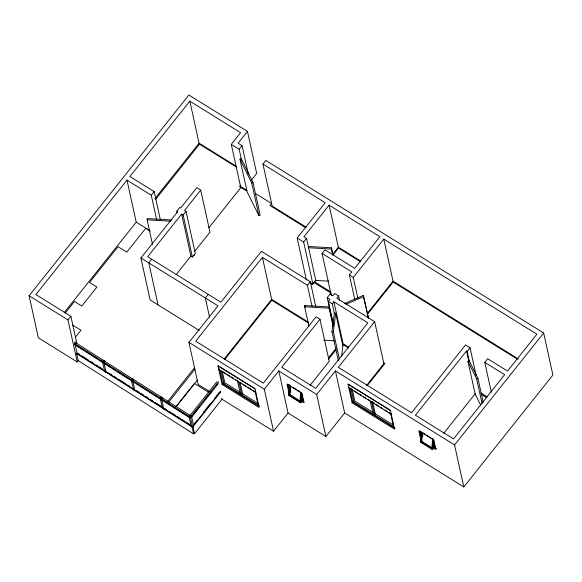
<?xml version="1.0" encoding="UTF-8"?>
<svg xmlns="http://www.w3.org/2000/svg" width="582" height="582" viewBox="0 0 582 582"><rect width="100%" height="100%" fill="white"/><g stroke="black" fill="none" stroke-linecap="round" stroke-linejoin="round"><path stroke-width="0.87" d="M289.436 385.233L288.49 395.273L300.69 402.853L301.694 401.842L302.32 395.149M290.273 385.75L289.327 395.789L290.331 394.778M290.702 385.931L289.887 394.632L299.665 400.707M290.563 392.268L290.724 390.595M299.854 402.329L300.799 392.29M300.989 395.083L301.149 393.345M300.69 402.853L301.636 392.814M421.266 431.989L420.328 442.029L432.528 449.61L433.532 448.598L434.157 441.905M422.103 432.506L421.164 442.546L422.161 441.534M422.539 432.688L421.724 441.389L432.251 447.929M422.634 436.515L422.794 434.841M431.691 449.086L432.71 438.21M432.499 445.317L432.746 442.713M432.528 449.61L433.466 439.57M152.542 244.556L147.108 219.821L147.268 218.577L171.668 220.011M308.904 326.204L304.633 306.772L304.793 305.521L329.259 306.961L329.099 308.205L333.18 326.757M331.34 249.06L331.493 247.816L308.758 246.484L308.606 247.728L331.34 249.06L332.504 254.363M338.389 360.825L331.98 331.675L334.33 313.152L335.705 313.24L342.893 345.926L341.554 356.504M339.379 359.138L333.355 331.755L335.705 313.24M78.206 360.753L77.239 361.96L38.339 337.793L29.1 295.772L188.881 95.033L247.445 131.408L256.691 173.436L251.177 180.362M156.653 219.72L151.262 195.203L126.978 180.122L35.888 294.565L70.888 316.302L76.86 343.445M246.979 190.43L240.526 186.422L231.287 144.394L240.599 132.696L189.827 101.166L129.866 176.492L154.15 191.573L160.312 219.589M151.262 195.203L154.15 191.573M64.362 312.418L136.217 222.149L126.978 180.122M154.943 198.622L199.066 143.187L189.827 101.166M65.119 313.174L74.445 301.469L81.807 306.037L96.896 287.086L89.526 282.51L118.03 246.703L126.781 252.137L145.718 228.348L150.156 231.105M155.605 199.335L199.531 144.147L236.576 167.15M77.239 361.96L67.999 319.933L70.888 316.302M75.347 337.254L80.949 330.22L72.626 325.047M177.226 212.845L176.841 211.091L179.736 207.461L180.638 208.029L196.818 187.702L200.717 190.125L209.957 232.153L194.897 251.075M199.306 330.511L150.141 299.977L140.902 257.95L177.75 211.652L176.841 211.091M200.717 190.125L184.538 210.444L186.036 211.382L195.276 253.403L192.387 257.033L183.148 215.005L181.649 214.074L147.69 256.742L220.905 302.218L261.405 251.329L310.308 281.695L315.699 306.212M247.445 131.408L238.074 143.187L242.061 145.66L248.419 174.556M183.148 215.005L186.036 211.382M151.676 259.216L148.788 262.846L158.028 304.873M241.675 160.676L239.173 149.29L242.061 145.66M240.65 185.207L239.544 186.596L246.39 190.845M208.836 227.795L240.941 187.462M102.49 361.538L103.523 360.243L104.913 361.109L103.88 362.404L106.106 372.524L104.709 371.658L102.49 361.538L103.88 362.404M306.016 227.096L272.201 206.093L262.962 164.066L265.85 160.436L543.661 332.999L552.9 375.026L463.796 486.967L344.668 412.973L335.428 370.945L316.681 394.494L325.92 436.522L344.668 412.973M176.171 274.595L190.889 256.102L181.649 214.074M193.937 255.825L194.512 255.098M131.336 379.857L132.369 378.562L133.765 379.428L132.732 380.723L134.951 390.842L133.562 389.976L131.336 379.857L132.732 380.723M208.24 294.354L205.351 297.984L209.585 317.241M209.709 391.577L198.171 384.411L188.932 342.383L218.017 305.848L140.902 257.95M312.039 306.343L307.42 285.326L262.417 257.375L195.719 341.176L263.304 383.152L316.091 316.826L319.991 319.249L329.23 361.277L310.119 385.284M160.181 398.175L161.214 396.88L162.611 397.746L161.578 399.041L163.804 409.161L162.407 408.295L160.181 398.175L161.578 399.041M306.394 280L297.155 237.973L325.207 202.732L262.962 164.066M167.609 401.529L194.512 367.722M168.671 402.184L195.014 369.09M331.289 295.467L322.05 253.439L324.938 249.809L354.714 268.302L379.879 236.692L329.106 205.155L303.942 236.765L306.547 238.387L315.786 280.415L312.898 284.045L310.01 282.248M312.898 284.045L303.659 242.017L306.547 238.387M175.99 406.629L194.424 383.465L208.72 392.348M176.113 406.745L197.414 379.981M224.179 359.058L271.656 299.403L262.417 257.375M225.001 359.079L271.809 300.276L308.722 323.214M189.026 416.501L190.059 415.199L191.456 416.065L193.682 426.184L192.649 427.479L191.252 426.613L189.026 416.501L190.423 417.367L192.649 427.479M216.955 381.668L189.688 415.934L190.801 416.632L218.628 381.668M190.423 417.367L191.456 416.065M191.238 416.93L192.351 415.533M193.464 414.137L199.037 407.145M205.155 399.448L206.268 398.052M207.381 396.655L211.281 391.759M216.286 385.466L217.399 384.069M191.078 417.876L218.345 383.611M255.884 392.624L218.912 369.665L218.054 365.772L255.025 388.74L259.092 407.465L222.12 384.498L223.081 383.291M193.973 424.198L197.313 420M203.431 412.311L204.544 410.914M205.657 409.517L210.109 403.923M214.562 398.328L215.675 396.924M216.788 395.527L219.574 392.035M193.195 425.806L220.462 391.541M220.825 391.766L192.998 426.73L194.541 433.736L222.368 398.772M307.42 285.326L310.308 281.695M332.751 254.203L338.346 247.183L329.106 205.155M332.831 255.163L338.491 248.056L360.571 261.769M315.459 280.408L314.411 281.724L330.932 291.989M242.854 393.476L241.748 394.858L239.035 382.512M333.173 324.763L327.2 297.62L330.089 293.99L332.889 295.729L334.665 293.495L338.564 295.918L339.524 300.297M333.188 323.286L328.379 301.396L330.001 299.359L327.2 297.62M354.765 299.526L349.375 275.01L351.826 271.932L322.05 253.439M278.822 370.974L288.061 413.002L273.555 431.226L264.315 389.198L278.822 370.974L316.681 394.494M319.991 319.249L281.775 367.264L315.735 388.361L367.86 322.872L333.901 301.774L332.278 303.819L334.395 313.451M338.564 295.918L336.789 298.151L374.648 321.664L383.887 363.692L366.558 385.466M357.894 298.45L353.274 277.432L383.778 239.115L536.873 334.206L507.533 371.061L487.651 358.708L484.762 362.339L491.31 392.108M328.277 358.083L336.207 348.123M328.488 359.276L335.85 350.029M367.598 313.072L393.017 281.142L383.778 239.115M342.383 345.81L343.285 344.675L348.633 348M367.722 313.974L393.163 282.015L517.362 359.159M374.648 321.664L338.317 367.315L411.525 412.791L465.513 344.959L470.06 347.789L476.222 375.805M352.11 402.809L348.043 384.076L390.413 410.397L394.48 429.123L352.11 402.809L353.07 401.595M367.497 385.342L384.869 363.517L383.356 362.579M375.536 413.46L374.437 414.842L371.527 401.616M469.485 361.924L467.171 351.419L466.524 351.011L415.424 415.213L453.545 438.893L504.645 374.692L484.762 362.339M467.171 351.419L470.06 347.789M443.76 433.255L475.203 393.745M463.796 486.967L454.557 444.939L543.661 332.999M74.438 343.518L75.274 342.485L190.663 415.766L189.827 416.799L74.438 343.518L74.707 344.762L189.332 417.556M77.202 352.968L76.955 353.274L133.504 389.183M301.752 401.187L300.756 402.198L288.556 394.618M433.59 447.944L432.586 448.955L420.386 441.374M239.959 159.184L241.232 158.631L253.017 182.493L260.205 215.187L258.932 215.733L247.139 191.871L239.959 159.184L251.744 183.046L258.932 215.733M251.744 183.046L253.017 182.493M344.66 303.498L363.284 295.416L368.501 317.736M346.028 304.27L363.837 296.536M480.688 405.225L475.138 393.999L467.957 361.306L469.23 360.753L477.946 378.402L483.191 402.257M482.107 403.69L476.673 378.955L477.946 378.402M147.108 219.821L170.606 221.196M315.786 280.415L328.903 281.186M304.633 306.772L329.099 308.205M331.98 331.675L333.355 331.755M323.599 340.15L334.475 340.783M231.287 144.394L239.173 149.29M199.066 143.187L236.758 166.605M255.571 193.595L271.532 203.511L269.961 205.482L305.921 227.824M338.346 247.183L360.658 261.034M393.017 281.142L518.417 359.029M297.155 237.973L303.659 242.017M349.375 275.01L353.274 277.432M331.1 293.183L313.829 282.452L312.258 284.431L310.737 283.485M480.899 392.974L487.047 396.793M481.394 394.37L486.676 397.652M328.379 301.396L332.278 303.819M271.656 299.403L308.264 322.144M348.538 347.163L343.14 343.802L333.901 301.774M136.217 222.149L149.88 230.632M190.889 256.102L192.387 257.033M335.428 370.945L454.557 444.939M348 384.127L390.369 410.448M422.627 432.681L425.1 434.172M426.373 435.009L428.912 436.544M429.371 436.871L431.618 438.268M431.96 438.435L433.488 439.381M349.644 388.019L352.728 389.94M354.271 390.893L357.348 392.806M358.89 393.767L361.204 395.2M363.51 396.633L365.823 398.073M368.137 399.507L369.672 400.467M371.214 401.42L374.299 403.333M375.841 404.294L378.918 406.207M380.461 407.16L382.774 408.6M385.08 410.034L387.394 411.467M388.936 412.427L391.25 413.86M348.894 387.968L391.264 414.289M433.328 446.052L435.576 447.449M433.503 446.831L436.5 448.693M433.634 448.075L435.882 449.464L433.83 440.13L418.836 430.818L420.888 440.159M373.106 412.471L354.773 401.078L352.255 389.613M393.592 425.195L375.266 413.809L372.545 401.456M352.554 401.253L394.152 427.093M395.098 428.352L352.728 402.031L349.666 388.114M288.541 384.527L290.789 385.924M293.037 387.321L294.536 388.252M294.79 388.361L296.311 389.307M297.839 390.26L300.123 391.679M301.491 399.296L303.746 400.692M301.665 400.074L303.913 401.471M301.018 400.889L304.015 402.751L301.956 393.41L286.97 384.098L289.021 393.439M188.932 342.383L264.315 389.198M254.989 388.783L218.017 365.816L222.12 384.498M221.968 371.149L225.052 373.062M226.594 374.022L229.672 375.936M231.214 376.889L233.528 378.322M235.834 379.762L238.147 381.195M239.689 382.156L241.996 383.589M243.538 384.542L246.623 386.463M248.158 387.416L251.242 389.329M252.784 390.289L255.091 391.722M288.061 413.002L325.92 436.522M240.439 392.494L224.79 382.774L222.266 371.301M258.226 403.544L242.578 393.825L240.06 382.352M222.564 382.941L259.543 405.909M258.946 406.207L222.739 383.72L219.487 368.937M221.247 398.743L273.555 431.226M29.1 295.772L67.999 319.933M74.671 341.918L76.067 342.783L75.034 344.086L77.261 354.205L75.864 353.339M193.479 433.073L194.541 433.736M76.533 345.373L78.825 346.828M81.116 348.283L83.408 349.738M86.463 351.681L87.991 352.656M89.519 353.623L92.574 355.566M94.109 356.533L97.165 358.476M100.22 360.418L101.748 361.386M104.804 363.328L106.331 364.303M108.623 365.758L110.915 367.213M113.214 368.668L115.505 370.123M117.797 371.578L120.088 373.033M123.144 374.975L124.672 375.95M126.199 376.918L129.255 378.86M136.901 383.713L138.429 384.68M140.72 386.135L143.012 387.597M145.304 389.052L147.595 390.507M149.887 391.962L152.186 393.417M154.477 394.872L156.769 396.327M164.408 401.18L165.935 402.155M167.463 403.122L170.526 405.065M173.582 407.007L175.109 407.975M177.401 409.43L179.692 410.885M181.984 412.347L184.276 413.802M186.567 415.257L188.866 416.712M77.966 353.449L79.494 354.423M81.786 355.878L88.668 360.243M90.959 361.698L93.251 363.153M96.306 365.096L97.834 366.071M99.362 367.038L102.425 368.981M108.536 372.866L111.591 374.801M113.883 376.263L116.174 377.718M118.466 379.173L125.348 383.538M127.64 384.993L129.931 386.448M136.043 390.333L139.098 392.275M140.633 393.243L143.689 395.185M145.216 396.16L148.272 398.095M150.563 399.558L152.855 401.013M155.147 402.468L162.029 406.833M164.32 408.288L166.612 409.743M169.668 411.685L171.195 412.66M172.723 413.627L175.779 415.57M177.314 416.537L180.369 418.48M181.897 419.447L184.952 421.39M187.244 422.845L189.536 424.307M135.031 390.158L162.538 407.626M164.066 408.6L191.58 426.068M467.957 361.306L476.673 378.955M466.524 351.011L468.837 361.524M433.241 439.337L435.103 447.827M421.033 431.757L421.594 434.303M419.644 430.891L421.135 437.686M390.646 413.569L393.701 427.486M363.284 295.416L366.005 307.783M366.398 309.551L367.169 313.087M367.562 314.855L368.341 318.383M370.13 400.751L373.04 413.977M331.493 247.816L333.05 254.88M350.866 388.107L354.118 402.897M304.793 305.521L305.179 307.289M301.403 392.581L303.266 401.071M289.203 385L289.574 386.695M287.806 384.135L289.298 390.922M255.069 391.039L258.321 405.821M237.449 380.766L240.359 393.992M221.073 370.669L224.135 384.586M192.067 426.89L76.679 353.609L78.221 360.614L193.61 433.896L192.067 426.89"/></g></svg>
